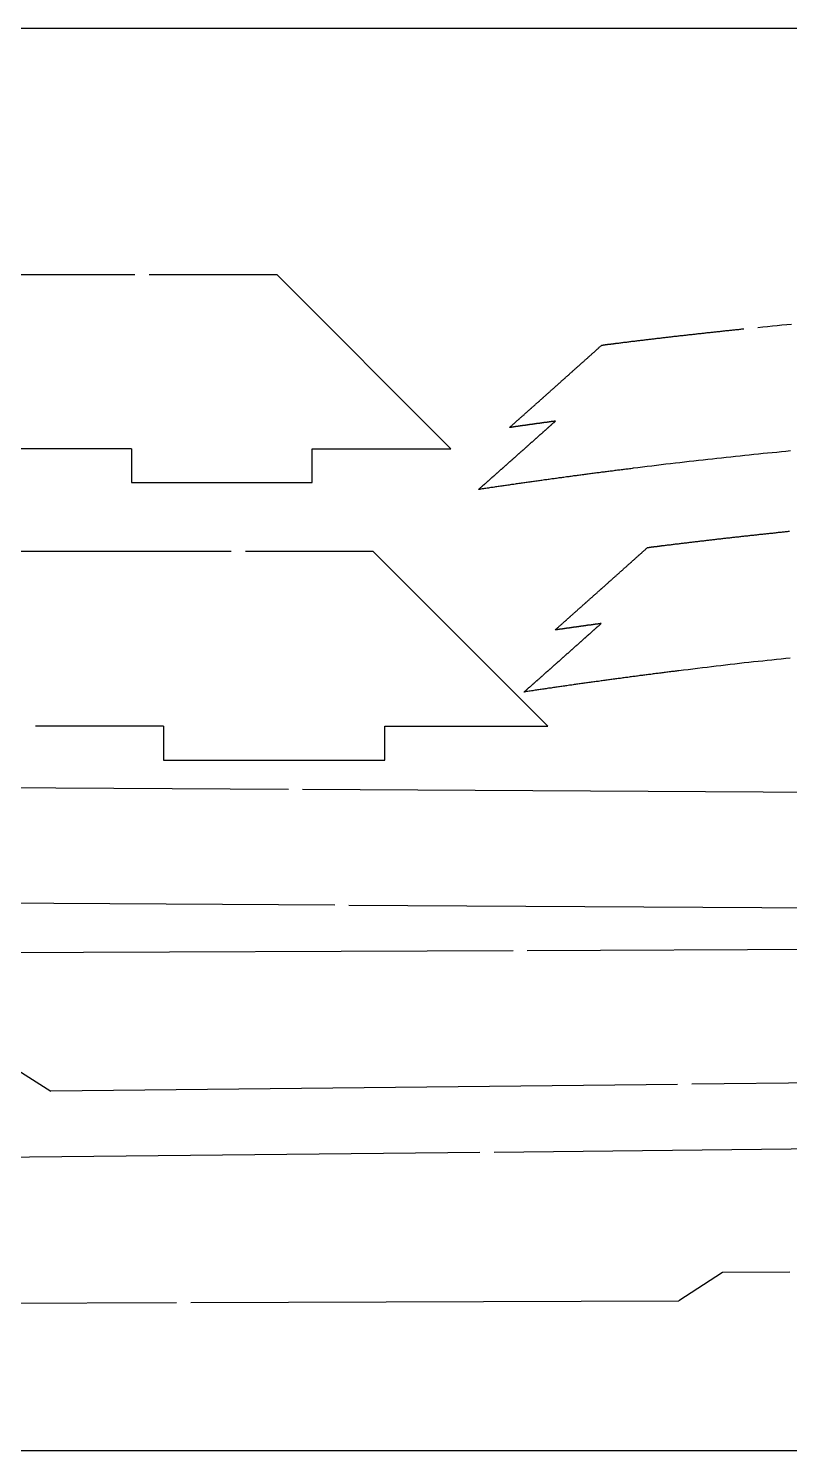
# Model space of a CAD drawing. Extents: x -537 to 363, y 432 to 791.
# Drawn here: x 109.9 to 163.5, y 561.6 to 661.6 of the extents above; entities that cross this region are included whole.
import ezdxf

# ---------------------------------------------------------------- set-up
doc = ezdxf.new("R2010")
doc.units = 0
doc.layers.get('0').update_dxf_attribs({"linetype": 'CONTINUOUS'})
doc.layers.add('90X10', color=1, linetype='CONTINUOUS')

msp = doc.modelspace()

# ---------------------------------------------------------------- linework, layer by layer
for p, q in [((117.42, 644.25), (74.03, 644.25)), ((127.42, 644.25), (118.42, 644.25)), ((127.42, 644.25), (139.64, 632.03)), ((117.17, 632.03), (108.17, 632.03)), ((117.17, 632.03), (117.17, 629.65)), ((129.89, 632.03), (139.64, 632.03)), ((129.89, 629.65), (129.89, 632.03)), ((117.17, 629.65), (129.89, 629.65)), ((124.19, 624.79), (59.38, 624.79)), ((134.19, 624.79), (125.19, 624.79)), ((134.19, 624.79), (146.47, 612.51)), ((119.42, 612.51), (110.42, 612.51)), ((119.42, 612.51), (119.42, 610.13)), ((135.01, 612.51), (146.47, 612.51)), ((135.01, 610.13), (135.01, 612.51)), ((119.42, 610.13), (135.01, 610.13)), ((59.22, 608.49), (128.22, 608.09)), ((129.22, 608.08), (181.05, 607.78)), ((62.49, 600.35), (131.48, 599.95)), ((132.48, 599.94), (183.44, 599.65)), ((145.03, 596.75), (214.03, 597.03)), ((75.03, 596.46), (144.03, 596.74)), ((108.41, 588.81), (111.49, 586.85)), ((225.6, 588.09), (156.61, 587.34)), ((155.61, 587.33), (111.49, 586.85)), ((211.7, 583.26), (142.7, 582.55)), ((141.7, 582.54), (72.71, 581.83)), ((158.77, 574.11), (155.7, 572.1)), ((163.5, 574.13), (158.77, 574.11)), ((121.35, 571.99), (155.7, 572.1)), ((51.35, 571.75), (120.35, 571.98))]:
    msp.add_line(p, q)
for points in [[(151.33, 639.45, 0), (151.4, 639.45, 0), (151.47, 639.46, 0), (151.54, 639.47, 0), (151.61, 639.48, 0), (151.68, 639.49, 0), (151.75, 639.5, 0), (151.82, 639.51, 0), (151.9, 639.51, 0), (151.97, 639.52, 0), (152.04, 639.53, 0), (152.11, 639.54, 0), (152.18, 639.55, 0), (152.25, 639.56, 0), (152.32, 639.57, 0), (152.39, 639.58, 0), (152.47, 639.59, 0), (152.54, 639.59, 0), (152.61, 639.6, 0), (152.68, 639.61, 0), (152.75, 639.62, 0), (152.82, 639.63, 0), (152.89, 639.64, 0), (152.96, 639.64, 0), (153.03, 639.65, 0), (153.1, 639.66, 0), (153.18, 639.67, 0), (153.25, 639.68, 0), (153.32, 639.69, 0), (153.39, 639.7, 0), (153.46, 639.7, 0), (153.53, 639.71, 0), (153.6, 639.72, 0), (153.67, 639.73, 0), (153.74, 639.74, 0), (153.81, 639.75, 0), (153.88, 639.75, 0), (153.95, 639.76, 0), (154.03, 639.77, 0), (154.09, 639.78, 0), (154.17, 639.79, 0), (154.24, 639.8, 0), (154.31, 639.8, 0), (154.38, 639.81, 0), (154.45, 639.82, 0), (154.52, 639.83, 0), (154.59, 639.84, 0), (154.66, 639.85, 0), (154.73, 639.85, 0), (154.8, 639.86, 0), (154.87, 639.87, 0), (154.94, 639.88, 0), (155.01, 639.89, 0), (155.08, 639.89, 0), (155.16, 639.9, 0), (155.22, 639.91, 0), (155.3, 639.92, 0), (155.37, 639.93, 0), (155.44, 639.93, 0), (155.51, 639.94, 0), (155.58, 639.95, 0), (155.65, 639.96, 0), (155.72, 639.97, 0), (155.79, 639.98, 0), (155.86, 639.98, 0), (155.93, 639.99, 0), (156, 640, 0), (156.07, 640.01, 0), (156.14, 640.01, 0), (156.21, 640.02, 0), (156.28, 640.03, 0), (156.35, 640.04, 0), (156.42, 640.05, 0), (156.49, 640.05, 0), (156.56, 640.06, 0), (156.63, 640.07, 0), (156.7, 640.08, 0), (156.77, 640.09, 0), (156.84, 640.09, 0), (156.91, 640.1, 0), (156.98, 640.11, 0), (157.05, 640.12, 0), (157.12, 640.12, 0), (157.19, 640.13, 0), (157.26, 640.14, 0), (157.34, 640.15, 0), (157.41, 640.15, 0), (157.47, 640.16, 0), (157.54, 640.17, 0), (157.62, 640.18, 0), (157.69, 640.19, 0), (157.76, 640.19, 0), (157.83, 640.2, 0), (157.9, 640.21, 0), (157.97, 640.22, 0), (158.04, 640.22, 0), (158.11, 640.23, 0), (158.18, 640.24, 0), (158.25, 640.25, 0), (158.32, 640.25, 0), (158.39, 640.26, 0), (158.46, 640.27, 0), (158.53, 640.28, 0), (158.59, 640.28, 0), (158.66, 640.29, 0), (158.74, 640.3, 0), (158.81, 640.31, 0), (158.88, 640.31, 0), (158.94, 640.32, 0), (159.01, 640.33, 0), (159.08, 640.34, 0), (159.15, 640.34, 0), (159.22, 640.35, 0), (159.29, 640.36, 0), (159.36, 640.37, 0), (159.43, 640.37, 0), (159.5, 640.38, 0), (159.57, 640.39, 0), (159.64, 640.39, 0), (159.71, 640.4, 0), (159.78, 640.41, 0), (159.85, 640.42, 0), (159.92, 640.42, 0), (159.99, 640.43, 0), (160.06, 640.44, 0), (160.13, 640.45, 0), (160.2, 640.45, 0), (160.27, 640.46, 0)], [(161.26, 640.56, 0), (161.6, 640.6, 0), (161.94, 640.63, 0), (162.28, 640.66, 0), (162.61, 640.69, 0), (162.95, 640.73, 0), (163.29, 640.76, 0), (163.62, 640.79, 0)], [(143.77, 633.52, 0), (143.8, 633.54, 0), (143.83, 633.57, 0), (143.86, 633.59, 0), (143.89, 633.62, 0), (143.92, 633.65, 0), (143.95, 633.67, 0), (143.98, 633.7, 0), (144.01, 633.72, 0), (144.04, 633.75, 0), (144.07, 633.78, 0), (144.1, 633.8, 0), (144.12, 633.83, 0), (144.15, 633.85, 0), (144.18, 633.88, 0), (144.21, 633.9, 0), (144.24, 633.93, 0), (144.27, 633.96, 0), (144.3, 633.98, 0), (144.33, 634.01, 0), (144.36, 634.03, 0), (144.39, 634.06, 0), (144.42, 634.09, 0), (144.45, 634.11, 0), (144.47, 634.14, 0), (144.5, 634.16, 0), (144.53, 634.19, 0), (144.56, 634.22, 0), (144.59, 634.24, 0), (144.62, 634.27, 0), (144.65, 634.29, 0), (144.68, 634.32, 0), (144.71, 634.35, 0), (144.74, 634.37, 0), (144.77, 634.4, 0), (144.8, 634.42, 0), (144.83, 634.45, 0), (144.85, 634.48, 0), (144.88, 634.5, 0), (144.91, 634.53, 0), (144.94, 634.55, 0), (144.97, 634.58, 0), (145, 634.61, 0), (145.03, 634.63, 0), (145.06, 634.66, 0), (145.09, 634.68, 0), (145.12, 634.71, 0), (145.15, 634.74, 0), (145.18, 634.76, 0), (145.21, 634.79, 0), (145.24, 634.81, 0), (145.26, 634.84, 0), (145.29, 634.87, 0), (145.32, 634.89, 0), (145.35, 634.92, 0), (145.38, 634.94, 0), (145.41, 634.97, 0), (145.44, 635, 0), (145.47, 635.02, 0), (145.5, 635.05, 0), (145.53, 635.07, 0), (145.56, 635.1, 0), (145.59, 635.12, 0), (145.61, 635.15, 0), (145.64, 635.18, 0), (145.67, 635.2, 0), (145.7, 635.23, 0), (145.73, 635.25, 0), (145.76, 635.28, 0), (145.79, 635.31, 0), (145.82, 635.33, 0), (145.85, 635.36, 0), (145.88, 635.38, 0), (145.91, 635.41, 0), (145.94, 635.44, 0), (145.96, 635.46, 0), (145.99, 635.49, 0), (146.02, 635.51, 0), (146.05, 635.54, 0), (146.08, 635.57, 0), (146.11, 635.59, 0), (146.14, 635.62, 0), (146.17, 635.64, 0), (146.2, 635.67, 0), (146.23, 635.7, 0), (146.26, 635.72, 0), (146.28, 635.75, 0), (146.31, 635.77, 0), (146.34, 635.8, 0), (146.37, 635.83, 0), (146.4, 635.85, 0), (146.43, 635.88, 0), (146.46, 635.9, 0), (146.49, 635.93, 0), (146.52, 635.96, 0), (146.55, 635.98, 0), (146.58, 636.01, 0), (146.61, 636.03, 0), (146.63, 636.06, 0), (146.66, 636.09, 0), (146.69, 636.11, 0), (146.72, 636.14, 0), (146.75, 636.16, 0), (146.78, 636.19, 0), (146.81, 636.22, 0), (146.84, 636.24, 0), (146.87, 636.27, 0), (146.9, 636.29, 0), (146.93, 636.32, 0), (146.96, 636.35, 0), (146.99, 636.37, 0), (147.01, 636.4, 0), (147.04, 636.42, 0), (147.07, 636.45, 0), (147.1, 636.48, 0), (147.13, 636.5, 0), (147.16, 636.53, 0), (147.19, 636.55, 0), (147.22, 636.58, 0), (147.25, 636.61, 0), (147.28, 636.63, 0), (147.31, 636.66, 0), (147.34, 636.68, 0), (147.37, 636.71, 0), (147.39, 636.74, 0), (147.42, 636.76, 0), (147.45, 636.79, 0), (147.48, 636.82, 0), (147.51, 636.84, 0), (147.54, 636.87, 0), (147.57, 636.89, 0), (147.6, 636.92, 0), (147.63, 636.95, 0), (147.66, 636.97, 0), (147.69, 637, 0), (147.72, 637.02, 0), (147.74, 637.05, 0), (147.77, 637.08, 0), (147.8, 637.1, 0), (147.83, 637.13, 0), (147.86, 637.15, 0), (147.89, 637.18, 0), (147.92, 637.21, 0), (147.95, 637.23, 0), (147.98, 637.26, 0), (148.01, 637.28, 0), (148.03, 637.31, 0), (148.06, 637.34, 0), (148.09, 637.36, 0), (148.12, 637.39, 0), (148.15, 637.41, 0), (148.18, 637.44, 0), (148.21, 637.47, 0), (148.24, 637.49, 0), (148.27, 637.52, 0), (148.3, 637.54, 0), (148.33, 637.57, 0), (148.36, 637.6, 0), (148.38, 637.62, 0), (148.41, 637.65, 0), (148.44, 637.67, 0), (148.47, 637.7, 0), (148.5, 637.73, 0), (148.53, 637.75, 0), (148.56, 637.78, 0), (148.59, 637.8, 0), (148.62, 637.83, 0), (148.65, 637.86, 0), (148.68, 637.88, 0), (148.71, 637.91, 0), (148.74, 637.93, 0), (148.76, 637.96, 0), (148.79, 637.99, 0), (148.82, 638.01, 0), (148.85, 638.04, 0), (148.88, 638.06, 0), (148.91, 638.09, 0), (148.94, 638.12, 0), (148.97, 638.14, 0), (149, 638.17, 0), (149.03, 638.19, 0), (149.06, 638.22, 0), (149.09, 638.25, 0), (149.11, 638.27, 0), (149.14, 638.3, 0), (149.17, 638.32, 0), (149.2, 638.35, 0), (149.23, 638.38, 0), (149.26, 638.4, 0), (149.29, 638.43, 0), (149.32, 638.45, 0), (149.35, 638.48, 0), (149.38, 638.51, 0), (149.41, 638.53, 0), (149.43, 638.56, 0), (149.46, 638.58, 0), (149.49, 638.61, 0), (149.52, 638.64, 0), (149.55, 638.66, 0), (149.58, 638.69, 0), (149.61, 638.72, 0), (149.64, 638.74, 0), (149.67, 638.77, 0), (149.7, 638.79, 0), (149.73, 638.82, 0), (149.75, 638.85, 0), (149.78, 638.87, 0), (149.81, 638.9, 0), (149.84, 638.92, 0), (149.87, 638.95, 0), (149.9, 638.98, 0), (149.93, 639, 0), (149.96, 639.03, 0), (149.99, 639.05, 0), (150.02, 639.08, 0), (150.05, 639.11, 0), (150.07, 639.13, 0), (150.1, 639.16, 0), (150.13, 639.18, 0), (150.16, 639.21, 0), (150.19, 639.24, 0), (150.22, 639.26, 0), (150.25, 639.29, 0), (150.28, 639.31, 0)], [(150.28, 639.31, 0), (150.29, 639.32, 0), (150.3, 639.32, 0), (150.3, 639.32, 0), (150.31, 639.32, 0), (150.32, 639.32, 0), (150.33, 639.32, 0), (150.34, 639.32, 0), (150.34, 639.32, 0), (150.35, 639.32, 0), (150.36, 639.32, 0), (150.37, 639.33, 0), (150.38, 639.33, 0), (150.39, 639.33, 0), (150.4, 639.33, 0), (150.4, 639.33, 0), (150.41, 639.33, 0), (150.42, 639.33, 0), (150.43, 639.33, 0), (150.44, 639.33, 0), (150.44, 639.34, 0), (150.45, 639.34, 0), (150.46, 639.34, 0), (150.47, 639.34, 0), (150.48, 639.34, 0), (150.49, 639.34, 0), (150.49, 639.34, 0), (150.5, 639.34, 0), (150.51, 639.34, 0), (150.52, 639.34, 0), (150.53, 639.35, 0), (150.53, 639.35, 0), (150.54, 639.35, 0), (150.55, 639.35, 0), (150.56, 639.35, 0), (150.57, 639.35, 0), (150.58, 639.35, 0), (150.58, 639.35, 0), (150.59, 639.35, 0), (150.6, 639.35, 0), (150.61, 639.36, 0), (150.62, 639.36, 0), (150.63, 639.36, 0), (150.63, 639.36, 0), (150.64, 639.36, 0), (150.65, 639.36, 0), (150.66, 639.36, 0), (150.67, 639.36, 0), (150.68, 639.36, 0), (150.68, 639.37, 0), (150.69, 639.37, 0), (150.7, 639.37, 0), (150.71, 639.37, 0), (150.72, 639.37, 0), (150.72, 639.37, 0), (150.73, 639.37, 0), (150.74, 639.37, 0), (150.75, 639.37, 0), (150.76, 639.37, 0), (150.77, 639.38, 0), (150.77, 639.38, 0), (150.78, 639.38, 0), (150.79, 639.38, 0), (150.8, 639.38, 0), (150.81, 639.38, 0), (150.82, 639.38, 0), (150.82, 639.38, 0), (150.83, 639.38, 0), (150.84, 639.38, 0), (150.85, 639.38, 0), (150.86, 639.39, 0), (150.87, 639.39, 0), (150.87, 639.39, 0), (150.88, 639.39, 0), (150.89, 639.39, 0), (150.9, 639.39, 0), (150.91, 639.39, 0), (150.91, 639.39, 0), (150.92, 639.39, 0), (150.93, 639.4, 0), (150.94, 639.4, 0), (150.95, 639.4, 0), (150.96, 639.4, 0), (150.96, 639.4, 0), (150.97, 639.4, 0), (150.98, 639.4, 0), (150.99, 639.4, 0), (151, 639.4, 0), (151, 639.4, 0), (151.01, 639.41, 0), (151.02, 639.41, 0), (151.03, 639.41, 0), (151.04, 639.41, 0), (151.05, 639.41, 0), (151.06, 639.41, 0), (151.06, 639.41, 0), (151.07, 639.41, 0), (151.08, 639.41, 0), (151.09, 639.41, 0), (151.1, 639.42, 0), (151.1, 639.42, 0), (151.11, 639.42, 0), (151.12, 639.42, 0), (151.13, 639.42, 0), (151.14, 639.42, 0), (151.15, 639.42, 0), (151.15, 639.42, 0), (151.16, 639.42, 0), (151.17, 639.43, 0), (151.18, 639.43, 0), (151.19, 639.43, 0), (151.19, 639.43, 0), (151.2, 639.43, 0), (151.21, 639.43, 0), (151.22, 639.43, 0), (151.23, 639.43, 0), (151.24, 639.43, 0), (151.25, 639.43, 0), (151.25, 639.44, 0), (151.26, 639.44, 0), (151.27, 639.44, 0), (151.28, 639.44, 0), (151.29, 639.44, 0), (151.29, 639.44, 0), (151.3, 639.44, 0), (151.31, 639.44, 0), (151.32, 639.44, 0), (151.33, 639.45, 0)], [(141.6, 629.16, 0), (141.62, 629.18, 0), (141.65, 629.2, 0), (141.67, 629.22, 0), (141.69, 629.24, 0), (141.72, 629.27, 0), (141.74, 629.29, 0), (141.77, 629.31, 0), (141.79, 629.33, 0), (141.82, 629.35, 0), (141.84, 629.37, 0), (141.87, 629.39, 0), (141.89, 629.42, 0), (141.91, 629.44, 0), (141.94, 629.46, 0), (141.96, 629.48, 0), (141.99, 629.5, 0), (142.01, 629.52, 0), (142.04, 629.55, 0), (142.06, 629.57, 0), (142.08, 629.59, 0), (142.11, 629.61, 0), (142.13, 629.63, 0), (142.16, 629.65, 0), (142.18, 629.67, 0), (142.21, 629.7, 0), (142.23, 629.72, 0), (142.25, 629.74, 0), (142.28, 629.76, 0), (142.3, 629.78, 0), (142.33, 629.8, 0), (142.35, 629.83, 0), (142.38, 629.85, 0), (142.4, 629.87, 0), (142.43, 629.89, 0), (142.45, 629.91, 0), (142.47, 629.93, 0), (142.5, 629.96, 0), (142.52, 629.98, 0), (142.55, 630, 0), (142.57, 630.02, 0), (142.59, 630.04, 0), (142.62, 630.06, 0), (142.64, 630.08, 0), (142.67, 630.11, 0), (142.69, 630.13, 0), (142.72, 630.15, 0), (142.74, 630.17, 0), (142.76, 630.19, 0), (142.79, 630.21, 0), (142.81, 630.24, 0), (142.84, 630.26, 0), (142.86, 630.28, 0), (142.89, 630.3, 0), (142.91, 630.32, 0), (142.94, 630.34, 0), (142.96, 630.36, 0), (142.98, 630.39, 0), (143.01, 630.41, 0), (143.03, 630.43, 0), (143.06, 630.45, 0), (143.08, 630.47, 0), (143.1, 630.49, 0), (143.13, 630.51, 0), (143.15, 630.54, 0), (143.18, 630.56, 0), (143.2, 630.58, 0), (143.23, 630.6, 0), (143.25, 630.62, 0), (143.28, 630.64, 0), (143.3, 630.67, 0), (143.32, 630.69, 0), (143.35, 630.71, 0), (143.37, 630.73, 0), (143.4, 630.75, 0), (143.42, 630.77, 0), (143.44, 630.79, 0), (143.47, 630.82, 0), (143.49, 630.84, 0), (143.52, 630.86, 0), (143.54, 630.88, 0), (143.57, 630.9, 0), (143.59, 630.92, 0), (143.62, 630.95, 0), (143.64, 630.97, 0), (143.66, 630.99, 0), (143.69, 631.01, 0), (143.71, 631.03, 0), (143.74, 631.05, 0), (143.76, 631.08, 0), (143.78, 631.1, 0), (143.81, 631.12, 0), (143.83, 631.14, 0), (143.86, 631.16, 0), (143.88, 631.18, 0), (143.91, 631.21, 0), (143.93, 631.23, 0), (143.96, 631.25, 0), (143.98, 631.27, 0), (144, 631.29, 0), (144.03, 631.31, 0), (144.05, 631.33, 0), (144.08, 631.36, 0), (144.1, 631.38, 0), (144.12, 631.4, 0), (144.15, 631.42, 0), (144.17, 631.44, 0), (144.2, 631.46, 0), (144.22, 631.49, 0), (144.25, 631.51, 0), (144.27, 631.53, 0), (144.29, 631.55, 0), (144.32, 631.57, 0), (144.34, 631.59, 0), (144.37, 631.61, 0), (144.39, 631.64, 0), (144.42, 631.66, 0), (144.44, 631.68, 0), (144.47, 631.7, 0), (144.49, 631.72, 0), (144.51, 631.74, 0), (144.54, 631.76, 0), (144.56, 631.79, 0), (144.59, 631.81, 0), (144.61, 631.83, 0), (144.63, 631.85, 0), (144.66, 631.87, 0), (144.68, 631.89, 0), (144.71, 631.92, 0), (144.73, 631.94, 0), (144.76, 631.96, 0), (144.78, 631.98, 0), (144.81, 632, 0), (144.83, 632.02, 0), (144.85, 632.05, 0), (144.88, 632.07, 0), (144.9, 632.09, 0), (144.93, 632.11, 0), (144.95, 632.13, 0), (144.97, 632.15, 0), (145, 632.17, 0), (145.02, 632.2, 0), (145.05, 632.22, 0), (145.07, 632.24, 0), (145.1, 632.26, 0), (145.12, 632.28, 0), (145.15, 632.3, 0), (145.17, 632.33, 0), (145.19, 632.35, 0), (145.22, 632.37, 0), (145.24, 632.39, 0), (145.27, 632.41, 0), (145.29, 632.43, 0), (145.31, 632.46, 0), (145.34, 632.48, 0), (145.36, 632.5, 0), (145.39, 632.52, 0), (145.41, 632.54, 0), (145.44, 632.56, 0), (145.46, 632.59, 0), (145.49, 632.61, 0), (145.51, 632.63, 0), (145.53, 632.65, 0), (145.56, 632.67, 0), (145.58, 632.69, 0), (145.61, 632.72, 0), (145.63, 632.74, 0), (145.66, 632.76, 0), (145.68, 632.78, 0), (145.7, 632.8, 0), (145.73, 632.82, 0), (145.75, 632.84, 0), (145.78, 632.87, 0), (145.8, 632.89, 0), (145.82, 632.91, 0), (145.85, 632.93, 0), (145.87, 632.95, 0), (145.9, 632.97, 0), (145.92, 633, 0), (145.95, 633.02, 0), (145.97, 633.04, 0), (145.99, 633.06, 0), (146.02, 633.08, 0), (146.04, 633.1, 0), (146.07, 633.12, 0), (146.09, 633.15, 0), (146.12, 633.17, 0), (146.14, 633.19, 0), (146.16, 633.21, 0), (146.19, 633.23, 0), (146.21, 633.25, 0), (146.24, 633.28, 0), (146.26, 633.3, 0), (146.28, 633.32, 0), (146.31, 633.34, 0), (146.33, 633.36, 0), (146.36, 633.38, 0), (146.38, 633.41, 0), (146.41, 633.43, 0), (146.43, 633.45, 0), (146.46, 633.47, 0), (146.48, 633.49, 0), (146.5, 633.51, 0), (146.53, 633.53, 0), (146.55, 633.56, 0), (146.58, 633.58, 0), (146.6, 633.6, 0), (146.62, 633.62, 0), (146.65, 633.64, 0), (146.67, 633.66, 0), (146.7, 633.69, 0), (146.72, 633.71, 0), (146.75, 633.73, 0), (146.77, 633.75, 0), (146.79, 633.77, 0), (146.82, 633.79, 0), (146.84, 633.82, 0), (146.87, 633.84, 0), (146.89, 633.86, 0), (146.92, 633.88, 0), (146.94, 633.9, 0), (146.97, 633.92, 0), (146.99, 633.95, 0), (147.01, 633.97, 0)], [(147.01, 633.97, 0), (147, 633.97, 0), (146.98, 633.96, 0), (146.97, 633.96, 0), (146.96, 633.96, 0), (146.94, 633.96, 0), (146.93, 633.96, 0), (146.91, 633.95, 0), (146.9, 633.95, 0), (146.88, 633.95, 0), (146.87, 633.95, 0), (146.85, 633.95, 0), (146.84, 633.94, 0), (146.82, 633.94, 0), (146.81, 633.94, 0), (146.8, 633.94, 0), (146.78, 633.94, 0), (146.77, 633.93, 0), (146.75, 633.93, 0), (146.74, 633.93, 0), (146.72, 633.93, 0), (146.71, 633.93, 0), (146.69, 633.92, 0), (146.68, 633.92, 0), (146.66, 633.92, 0), (146.65, 633.92, 0), (146.64, 633.92, 0), (146.62, 633.91, 0), (146.61, 633.91, 0), (146.59, 633.91, 0), (146.58, 633.91, 0), (146.56, 633.91, 0), (146.55, 633.9, 0), (146.53, 633.9, 0), (146.52, 633.9, 0), (146.5, 633.9, 0), (146.49, 633.9, 0), (146.48, 633.89, 0), (146.46, 633.89, 0), (146.45, 633.89, 0), (146.43, 633.89, 0), (146.42, 633.89, 0), (146.4, 633.88, 0), (146.39, 633.88, 0), (146.38, 633.88, 0), (146.36, 633.88, 0), (146.35, 633.88, 0), (146.33, 633.87, 0), (146.32, 633.87, 0), (146.3, 633.87, 0), (146.29, 633.87, 0), (146.27, 633.87, 0), (146.26, 633.86, 0), (146.24, 633.86, 0), (146.23, 633.86, 0), (146.22, 633.86, 0), (146.2, 633.86, 0), (146.19, 633.85, 0), (146.17, 633.85, 0), (146.16, 633.85, 0), (146.14, 633.85, 0), (146.13, 633.85, 0), (146.11, 633.84, 0), (146.1, 633.84, 0), (146.08, 633.84, 0), (146.07, 633.84, 0), (146.06, 633.84, 0), (146.04, 633.83, 0), (146.03, 633.83, 0), (146.01, 633.83, 0), (146, 633.83, 0), (145.98, 633.83, 0), (145.97, 633.82, 0), (145.95, 633.82, 0), (145.94, 633.82, 0), (145.93, 633.82, 0), (145.91, 633.82, 0), (145.9, 633.81, 0), (145.88, 633.81, 0), (145.87, 633.81, 0), (145.85, 633.81, 0), (145.84, 633.81, 0), (145.82, 633.8, 0), (145.81, 633.8, 0), (145.79, 633.8, 0), (145.78, 633.8, 0), (145.76, 633.8, 0), (145.75, 633.79, 0), (145.74, 633.79, 0), (145.72, 633.79, 0), (145.71, 633.79, 0), (145.69, 633.79, 0), (145.68, 633.78, 0), (145.66, 633.78, 0), (145.65, 633.78, 0), (145.63, 633.78, 0), (145.62, 633.78, 0), (145.6, 633.77, 0), (145.59, 633.77, 0), (145.58, 633.77, 0), (145.56, 633.77, 0), (145.55, 633.77, 0), (145.53, 633.76, 0), (145.52, 633.76, 0), (145.5, 633.76, 0), (145.49, 633.76, 0), (145.47, 633.76, 0), (145.46, 633.75, 0), (145.44, 633.75, 0), (145.43, 633.75, 0), (145.42, 633.75, 0), (145.4, 633.75, 0), (145.39, 633.74, 0), (145.37, 633.74, 0), (145.36, 633.74, 0), (145.34, 633.74, 0), (145.33, 633.74, 0), (145.31, 633.73, 0), (145.3, 633.73, 0), (145.29, 633.73, 0), (145.27, 633.73, 0), (145.26, 633.73, 0), (145.24, 633.72, 0), (145.23, 633.72, 0), (145.21, 633.72, 0), (145.2, 633.72, 0), (145.18, 633.72, 0), (145.17, 633.71, 0), (145.16, 633.71, 0), (145.14, 633.71, 0), (145.13, 633.71, 0), (145.11, 633.71, 0), (145.1, 633.7, 0), (145.08, 633.7, 0), (145.07, 633.7, 0), (145.05, 633.7, 0), (145.04, 633.7, 0), (145.02, 633.69, 0), (145.01, 633.69, 0), (145, 633.69, 0), (144.98, 633.69, 0), (144.97, 633.68, 0), (144.95, 633.68, 0), (144.94, 633.68, 0), (144.92, 633.68, 0), (144.91, 633.68, 0), (144.89, 633.67, 0), (144.88, 633.67, 0), (144.86, 633.67, 0), (144.85, 633.67, 0), (144.84, 633.67, 0), (144.82, 633.66, 0), (144.81, 633.66, 0), (144.79, 633.66, 0), (144.78, 633.66, 0), (144.76, 633.66, 0), (144.75, 633.65, 0), (144.73, 633.65, 0), (144.72, 633.65, 0), (144.7, 633.65, 0), (144.69, 633.65, 0), (144.68, 633.64, 0), (144.66, 633.64, 0), (144.65, 633.64, 0), (144.63, 633.64, 0), (144.62, 633.64, 0), (144.6, 633.63, 0), (144.59, 633.63, 0), (144.57, 633.63, 0), (144.56, 633.63, 0), (144.54, 633.63, 0), (144.53, 633.62, 0), (144.52, 633.62, 0), (144.5, 633.62, 0), (144.49, 633.62, 0), (144.47, 633.62, 0), (144.46, 633.61, 0), (144.44, 633.61, 0), (144.43, 633.61, 0), (144.41, 633.61, 0), (144.4, 633.61, 0), (144.38, 633.6, 0), (144.37, 633.6, 0), (144.36, 633.6, 0), (144.34, 633.6, 0), (144.33, 633.6, 0), (144.31, 633.59, 0), (144.3, 633.59, 0), (144.28, 633.59, 0), (144.27, 633.59, 0), (144.25, 633.58, 0), (144.24, 633.58, 0), (144.22, 633.58, 0), (144.21, 633.58, 0), (144.2, 633.58, 0), (144.18, 633.57, 0), (144.17, 633.57, 0), (144.15, 633.57, 0), (144.14, 633.57, 0), (144.12, 633.57, 0), (144.11, 633.56, 0), (144.09, 633.56, 0), (144.08, 633.56, 0), (144.06, 633.56, 0), (144.05, 633.56, 0), (144.04, 633.55, 0), (144.02, 633.55, 0), (144.01, 633.55, 0), (143.99, 633.55, 0), (143.98, 633.54, 0), (143.96, 633.54, 0), (143.95, 633.54, 0), (143.93, 633.54, 0), (143.92, 633.54, 0), (143.91, 633.53, 0), (143.89, 633.53, 0), (143.88, 633.53, 0), (143.86, 633.53, 0), (143.85, 633.53, 0), (143.83, 633.52, 0), (143.82, 633.52, 0), (143.8, 633.52, 0), (143.79, 633.52, 0), (143.77, 633.52, 0)], [(163.55, 631.87, 0), (163.23, 631.84, 0), (162.91, 631.81, 0), (162.59, 631.77, 0), (162.27, 631.74, 0), (161.94, 631.71, 0), (161.62, 631.68, 0), (161.3, 631.64, 0), (160.98, 631.61, 0), (160.65, 631.58, 0), (160.33, 631.54, 0), (160.01, 631.51, 0), (159.68, 631.48, 0), (159.36, 631.44, 0), (159.03, 631.41, 0), (158.71, 631.37, 0), (158.38, 631.34, 0), (158.06, 631.3, 0), (157.73, 631.26, 0), (157.41, 631.23, 0), (157.08, 631.19, 0), (156.75, 631.15, 0), (156.43, 631.12, 0), (156.1, 631.08, 0), (155.77, 631.04, 0), (155.45, 631, 0), (155.12, 630.96, 0), (154.79, 630.93, 0), (154.46, 630.89, 0), (154.13, 630.85, 0), (153.8, 630.81, 0), (153.47, 630.77, 0), (153.14, 630.73, 0), (152.81, 630.69, 0), (152.48, 630.65, 0)], [(152.48, 630.65, 0), (152.4, 630.64, 0), (152.31, 630.62, 0), (152.23, 630.62, 0), (152.14, 630.6, 0), (152.06, 630.59, 0), (151.97, 630.58, 0), (151.88, 630.57, 0), (151.8, 630.56, 0), (151.72, 630.55, 0), (151.63, 630.54, 0), (151.54, 630.53, 0), (151.46, 630.52, 0), (151.37, 630.51, 0), (151.29, 630.5, 0), (151.2, 630.49, 0), (151.12, 630.48, 0), (151.03, 630.46, 0), (150.94, 630.45, 0), (150.86, 630.44, 0), (150.77, 630.43, 0), (150.69, 630.42, 0), (150.6, 630.41, 0), (150.52, 630.4, 0), (150.43, 630.39, 0), (150.35, 630.38, 0), (150.26, 630.37, 0), (150.18, 630.35, 0), (150.09, 630.34, 0), (150, 630.33, 0), (149.92, 630.32, 0), (149.83, 630.31, 0), (149.75, 630.3, 0), (149.66, 630.29, 0), (149.58, 630.28, 0), (149.49, 630.26, 0), (149.41, 630.25, 0), (149.32, 630.24, 0), (149.23, 630.23, 0), (149.15, 630.22, 0), (149.06, 630.21, 0), (148.98, 630.2, 0), (148.89, 630.19, 0), (148.81, 630.17, 0), (148.72, 630.16, 0), (148.63, 630.15, 0), (148.55, 630.14, 0), (148.46, 630.13, 0), (148.38, 630.12, 0), (148.29, 630.11, 0), (148.21, 630.1, 0), (148.12, 630.08, 0), (148.03, 630.07, 0), (147.95, 630.06, 0), (147.86, 630.05, 0), (147.78, 630.04, 0), (147.69, 630.03, 0), (147.61, 630.01, 0), (147.52, 630, 0), (147.44, 629.99, 0), (147.35, 629.98, 0), (147.26, 629.97, 0), (147.18, 629.96, 0), (147.09, 629.94, 0), (147.01, 629.93, 0), (146.92, 629.92, 0), (146.84, 629.91, 0), (146.75, 629.9, 0), (146.66, 629.88, 0), (146.58, 629.87, 0), (146.49, 629.86, 0), (146.41, 629.85, 0), (146.32, 629.84, 0), (146.24, 629.83, 0), (146.15, 629.81, 0), (146.06, 629.8, 0), (145.98, 629.79, 0), (145.89, 629.78, 0), (145.81, 629.77, 0), (145.72, 629.75, 0), (145.63, 629.74, 0), (145.55, 629.73, 0), (145.46, 629.72, 0), (145.38, 629.71, 0), (145.29, 629.69, 0), (145.21, 629.68, 0), (145.12, 629.67, 0), (145.03, 629.66, 0), (144.95, 629.65, 0), (144.86, 629.63, 0), (144.78, 629.62, 0), (144.69, 629.61, 0), (144.6, 629.6, 0), (144.52, 629.59, 0), (144.43, 629.57, 0), (144.35, 629.56, 0), (144.26, 629.55, 0), (144.18, 629.54, 0), (144.09, 629.52, 0), (144, 629.51, 0), (143.92, 629.5, 0), (143.83, 629.49, 0), (143.75, 629.47, 0), (143.66, 629.46, 0), (143.57, 629.45, 0), (143.49, 629.44, 0), (143.4, 629.42, 0), (143.32, 629.41, 0), (143.23, 629.4, 0), (143.15, 629.39, 0), (143.06, 629.37, 0), (142.97, 629.36, 0), (142.89, 629.35, 0), (142.8, 629.34, 0), (142.72, 629.32, 0), (142.63, 629.31, 0), (142.54, 629.3, 0), (142.46, 629.29, 0), (142.37, 629.27, 0), (142.29, 629.26, 0), (142.2, 629.25, 0), (142.11, 629.24, 0), (142.03, 629.22, 0), (141.94, 629.21, 0), (141.86, 629.2, 0), (141.77, 629.18, 0), (141.68, 629.17, 0), (141.6, 629.16, 0)], [(154.54, 625.21, 0), (154.61, 625.22, 0), (154.68, 625.23, 0), (154.75, 625.24, 0), (154.83, 625.25, 0), (154.9, 625.26, 0), (154.97, 625.26, 0), (155.04, 625.27, 0), (155.11, 625.28, 0), (155.18, 625.29, 0), (155.25, 625.3, 0), (155.32, 625.31, 0), (155.4, 625.32, 0), (155.47, 625.33, 0), (155.54, 625.33, 0), (155.61, 625.34, 0), (155.68, 625.35, 0), (155.75, 625.36, 0), (155.82, 625.37, 0), (155.89, 625.38, 0), (155.96, 625.39, 0), (156.03, 625.39, 0), (156.1, 625.4, 0), (156.18, 625.41, 0), (156.25, 625.42, 0), (156.32, 625.43, 0), (156.39, 625.44, 0), (156.46, 625.45, 0), (156.53, 625.45, 0), (156.6, 625.46, 0), (156.67, 625.47, 0), (156.74, 625.48, 0), (156.81, 625.49, 0), (156.88, 625.5, 0), (156.96, 625.5, 0), (157.03, 625.51, 0), (157.1, 625.52, 0), (157.17, 625.53, 0), (157.24, 625.54, 0), (157.31, 625.55, 0), (157.38, 625.55, 0), (157.45, 625.56, 0), (157.52, 625.57, 0), (157.59, 625.58, 0), (157.66, 625.59, 0), (157.73, 625.6, 0), (157.8, 625.6, 0), (157.88, 625.61, 0), (157.94, 625.62, 0), (158.02, 625.63, 0), (158.09, 625.64, 0), (158.16, 625.64, 0), (158.23, 625.65, 0), (158.3, 625.66, 0), (158.37, 625.67, 0), (158.44, 625.68, 0), (158.51, 625.68, 0), (158.58, 625.69, 0), (158.65, 625.7, 0), (158.72, 625.71, 0), (158.79, 625.72, 0), (158.86, 625.73, 0), (158.93, 625.73, 0), (159, 625.74, 0), (159.07, 625.75, 0), (159.14, 625.76, 0), (159.21, 625.76, 0), (159.28, 625.77, 0), (159.35, 625.78, 0), (159.43, 625.79, 0), (159.5, 625.8, 0), (159.57, 625.8, 0), (159.64, 625.81, 0), (159.71, 625.82, 0), (159.78, 625.83, 0), (159.85, 625.84, 0), (159.92, 625.84, 0), (159.99, 625.85, 0), (160.06, 625.86, 0), (160.13, 625.87, 0), (160.2, 625.88, 0), (160.27, 625.88, 0), (160.34, 625.89, 0), (160.41, 625.9, 0), (160.48, 625.91, 0), (160.55, 625.91, 0), (160.62, 625.92, 0), (160.69, 625.93, 0), (160.76, 625.94, 0), (160.83, 625.95, 0), (160.9, 625.95, 0), (160.97, 625.96, 0), (161.04, 625.97, 0), (161.11, 625.98, 0), (161.18, 625.98, 0), (161.25, 625.99, 0), (161.32, 626, 0), (161.39, 626.01, 0), (161.46, 626.01, 0), (161.53, 626.02, 0), (161.6, 626.03, 0), (161.67, 626.04, 0), (161.74, 626.04, 0), (161.81, 626.05, 0), (161.88, 626.06, 0), (161.95, 626.07, 0), (162.02, 626.07, 0), (162.09, 626.08, 0), (162.16, 626.09, 0), (162.23, 626.1, 0), (162.3, 626.1, 0), (162.37, 626.11, 0), (162.44, 626.12, 0), (162.51, 626.12, 0), (162.58, 626.13, 0), (162.65, 626.14, 0), (162.72, 626.15, 0), (162.79, 626.15, 0), (162.86, 626.16, 0), (162.93, 626.17, 0), (163, 626.18, 0), (163.07, 626.18, 0), (163.13, 626.19, 0), (163.21, 626.2, 0), (163.28, 626.21, 0), (163.34, 626.21, 0), (163.41, 626.22, 0), (163.48, 626.23, 0)], [(146.99, 619.28, 0), (147.02, 619.31, 0), (147.05, 619.33, 0), (147.08, 619.36, 0), (147.1, 619.39, 0), (147.13, 619.41, 0), (147.16, 619.44, 0), (147.19, 619.46, 0), (147.22, 619.49, 0), (147.25, 619.52, 0), (147.28, 619.54, 0), (147.31, 619.57, 0), (147.34, 619.59, 0), (147.37, 619.62, 0), (147.4, 619.65, 0), (147.43, 619.67, 0), (147.46, 619.7, 0), (147.49, 619.72, 0), (147.51, 619.75, 0), (147.54, 619.77, 0), (147.57, 619.8, 0), (147.6, 619.83, 0), (147.63, 619.85, 0), (147.66, 619.88, 0), (147.69, 619.9, 0), (147.72, 619.93, 0), (147.75, 619.96, 0), (147.78, 619.98, 0), (147.81, 620.01, 0), (147.84, 620.03, 0), (147.87, 620.06, 0), (147.89, 620.09, 0), (147.92, 620.11, 0), (147.95, 620.14, 0), (147.98, 620.16, 0), (148.01, 620.19, 0), (148.04, 620.22, 0), (148.07, 620.24, 0), (148.1, 620.27, 0), (148.13, 620.29, 0), (148.16, 620.32, 0), (148.19, 620.35, 0), (148.22, 620.37, 0), (148.24, 620.4, 0), (148.27, 620.42, 0), (148.3, 620.45, 0), (148.33, 620.48, 0), (148.36, 620.5, 0), (148.39, 620.53, 0), (148.42, 620.55, 0), (148.45, 620.58, 0), (148.48, 620.61, 0), (148.51, 620.63, 0), (148.54, 620.66, 0), (148.56, 620.68, 0), (148.59, 620.71, 0), (148.62, 620.74, 0), (148.65, 620.76, 0), (148.68, 620.79, 0), (148.71, 620.81, 0), (148.74, 620.84, 0), (148.77, 620.87, 0), (148.8, 620.89, 0), (148.83, 620.92, 0), (148.86, 620.94, 0), (148.89, 620.97, 0), (148.92, 621, 0), (148.94, 621.02, 0), (148.97, 621.05, 0), (149, 621.07, 0), (149.03, 621.1, 0), (149.06, 621.12, 0), (149.09, 621.15, 0), (149.12, 621.18, 0), (149.15, 621.2, 0), (149.18, 621.23, 0), (149.21, 621.25, 0), (149.24, 621.28, 0), (149.27, 621.31, 0), (149.29, 621.33, 0), (149.32, 621.36, 0), (149.35, 621.38, 0), (149.38, 621.41, 0), (149.41, 621.44, 0), (149.44, 621.46, 0), (149.47, 621.49, 0), (149.5, 621.51, 0), (149.53, 621.54, 0), (149.56, 621.57, 0), (149.59, 621.59, 0), (149.62, 621.62, 0), (149.65, 621.64, 0), (149.67, 621.67, 0), (149.7, 621.7, 0), (149.73, 621.72, 0), (149.76, 621.75, 0), (149.79, 621.77, 0), (149.82, 621.8, 0), (149.85, 621.83, 0), (149.88, 621.85, 0), (149.91, 621.88, 0), (149.94, 621.9, 0), (149.97, 621.93, 0), (150, 621.96, 0), (150.02, 621.98, 0), (150.05, 622.01, 0), (150.08, 622.03, 0), (150.11, 622.06, 0), (150.14, 622.09, 0), (150.17, 622.11, 0), (150.2, 622.14, 0), (150.23, 622.16, 0), (150.26, 622.19, 0), (150.29, 622.22, 0), (150.32, 622.24, 0), (150.34, 622.27, 0), (150.38, 622.29, 0), (150.4, 622.32, 0), (150.43, 622.35, 0), (150.46, 622.37, 0), (150.49, 622.4, 0), (150.52, 622.42, 0), (150.55, 622.45, 0), (150.58, 622.48, 0), (150.61, 622.5, 0), (150.64, 622.53, 0), (150.67, 622.55, 0), (150.69, 622.58, 0), (150.72, 622.61, 0), (150.75, 622.63, 0), (150.78, 622.66, 0), (150.81, 622.68, 0), (150.84, 622.71, 0), (150.87, 622.74, 0), (150.9, 622.76, 0), (150.93, 622.79, 0), (150.96, 622.82, 0), (150.99, 622.84, 0), (151.02, 622.87, 0), (151.04, 622.89, 0), (151.07, 622.92, 0), (151.1, 622.95, 0), (151.13, 622.97, 0), (151.16, 623, 0), (151.19, 623.02, 0), (151.22, 623.05, 0), (151.25, 623.08, 0), (151.28, 623.1, 0), (151.31, 623.13, 0), (151.34, 623.15, 0), (151.37, 623.18, 0), (151.4, 623.21, 0), (151.42, 623.23, 0), (151.45, 623.26, 0), (151.48, 623.28, 0), (151.51, 623.31, 0), (151.54, 623.34, 0), (151.57, 623.36, 0), (151.6, 623.39, 0), (151.63, 623.41, 0), (151.66, 623.44, 0), (151.69, 623.47, 0), (151.72, 623.49, 0), (151.75, 623.52, 0), (151.77, 623.54, 0), (151.8, 623.57, 0), (151.83, 623.6, 0), (151.86, 623.62, 0), (151.89, 623.65, 0), (151.92, 623.67, 0), (151.95, 623.7, 0), (151.98, 623.73, 0), (152.01, 623.75, 0), (152.04, 623.78, 0), (152.07, 623.8, 0), (152.09, 623.83, 0), (152.12, 623.86, 0), (152.15, 623.88, 0), (152.18, 623.91, 0), (152.21, 623.93, 0), (152.24, 623.96, 0), (152.27, 623.99, 0), (152.3, 624.01, 0), (152.33, 624.04, 0), (152.36, 624.06, 0), (152.39, 624.09, 0), (152.41, 624.12, 0), (152.44, 624.14, 0), (152.47, 624.17, 0), (152.5, 624.2, 0), (152.53, 624.22, 0), (152.56, 624.25, 0), (152.59, 624.27, 0), (152.62, 624.3, 0), (152.65, 624.33, 0), (152.68, 624.35, 0), (152.71, 624.38, 0), (152.74, 624.4, 0), (152.76, 624.43, 0), (152.79, 624.46, 0), (152.82, 624.48, 0), (152.85, 624.51, 0), (152.88, 624.53, 0), (152.91, 624.56, 0), (152.94, 624.59, 0), (152.97, 624.61, 0), (153, 624.64, 0), (153.03, 624.66, 0), (153.06, 624.69, 0), (153.09, 624.72, 0), (153.11, 624.74, 0), (153.14, 624.77, 0), (153.17, 624.79, 0), (153.2, 624.82, 0), (153.23, 624.85, 0), (153.26, 624.87, 0), (153.29, 624.9, 0), (153.32, 624.92, 0), (153.35, 624.95, 0), (153.38, 624.98, 0), (153.41, 625, 0), (153.44, 625.03, 0), (153.46, 625.05, 0), (153.49, 625.08, 0)], [(153.49, 625.08, 0), (153.5, 625.08, 0), (153.51, 625.08, 0), (153.52, 625.08, 0), (153.53, 625.08, 0), (153.53, 625.09, 0), (153.54, 625.09, 0), (153.55, 625.09, 0), (153.56, 625.09, 0), (153.57, 625.09, 0), (153.58, 625.09, 0), (153.58, 625.09, 0), (153.59, 625.09, 0), (153.6, 625.09, 0), (153.61, 625.1, 0), (153.62, 625.1, 0), (153.62, 625.1, 0), (153.63, 625.1, 0), (153.64, 625.1, 0), (153.65, 625.1, 0), (153.66, 625.1, 0), (153.67, 625.1, 0), (153.68, 625.1, 0), (153.68, 625.1, 0), (153.69, 625.11, 0), (153.7, 625.11, 0), (153.71, 625.11, 0), (153.72, 625.11, 0), (153.72, 625.11, 0), (153.73, 625.11, 0), (153.74, 625.11, 0), (153.75, 625.11, 0), (153.76, 625.11, 0), (153.76, 625.12, 0), (153.77, 625.12, 0), (153.78, 625.12, 0), (153.79, 625.12, 0), (153.8, 625.12, 0), (153.81, 625.12, 0), (153.81, 625.12, 0), (153.82, 625.12, 0), (153.83, 625.12, 0), (153.84, 625.12, 0), (153.85, 625.12, 0), (153.86, 625.13, 0), (153.87, 625.13, 0), (153.87, 625.13, 0), (153.88, 625.13, 0), (153.89, 625.13, 0), (153.9, 625.13, 0), (153.91, 625.13, 0), (153.91, 625.13, 0), (153.92, 625.13, 0), (153.93, 625.13, 0), (153.94, 625.14, 0), (153.95, 625.14, 0), (153.96, 625.14, 0), (153.96, 625.14, 0), (153.97, 625.14, 0), (153.98, 625.14, 0), (153.99, 625.14, 0), (154, 625.14, 0), (154, 625.14, 0), (154.01, 625.15, 0), (154.02, 625.15, 0), (154.03, 625.15, 0), (154.04, 625.15, 0), (154.05, 625.15, 0), (154.05, 625.15, 0), (154.06, 625.15, 0), (154.07, 625.15, 0), (154.08, 625.15, 0), (154.09, 625.15, 0), (154.1, 625.16, 0), (154.1, 625.16, 0), (154.11, 625.16, 0), (154.12, 625.16, 0), (154.13, 625.16, 0), (154.14, 625.16, 0), (154.15, 625.16, 0), (154.15, 625.16, 0), (154.16, 625.16, 0), (154.17, 625.16, 0), (154.18, 625.17, 0), (154.19, 625.17, 0), (154.19, 625.17, 0), (154.2, 625.17, 0), (154.21, 625.17, 0), (154.22, 625.17, 0), (154.23, 625.17, 0), (154.24, 625.17, 0), (154.24, 625.17, 0), (154.25, 625.18, 0), (154.26, 625.18, 0), (154.27, 625.18, 0), (154.28, 625.18, 0), (154.28, 625.18, 0), (154.29, 625.18, 0), (154.3, 625.18, 0), (154.31, 625.18, 0), (154.32, 625.18, 0), (154.33, 625.18, 0), (154.34, 625.19, 0), (154.34, 625.19, 0), (154.35, 625.19, 0), (154.36, 625.19, 0), (154.37, 625.19, 0), (154.38, 625.19, 0), (154.38, 625.19, 0), (154.39, 625.19, 0), (154.4, 625.19, 0), (154.41, 625.2, 0), (154.42, 625.2, 0), (154.43, 625.2, 0), (154.43, 625.2, 0), (154.44, 625.2, 0), (154.45, 625.2, 0), (154.46, 625.2, 0), (154.47, 625.2, 0), (154.47, 625.2, 0), (154.48, 625.2, 0), (154.49, 625.21, 0), (154.5, 625.21, 0), (154.51, 625.21, 0), (154.52, 625.21, 0), (154.53, 625.21, 0), (154.53, 625.21, 0), (154.54, 625.21, 0)], [(144.81, 614.92, 0), (144.84, 614.95, 0), (144.86, 614.97, 0), (144.88, 614.99, 0), (144.91, 615.01, 0), (144.93, 615.03, 0), (144.96, 615.05, 0), (144.98, 615.08, 0), (145.01, 615.1, 0), (145.03, 615.12, 0), (145.06, 615.14, 0), (145.08, 615.16, 0), (145.1, 615.18, 0), (145.13, 615.21, 0), (145.15, 615.23, 0), (145.18, 615.25, 0), (145.2, 615.27, 0), (145.22, 615.29, 0), (145.25, 615.31, 0), (145.27, 615.33, 0), (145.3, 615.36, 0), (145.32, 615.38, 0), (145.35, 615.4, 0), (145.37, 615.42, 0), (145.4, 615.44, 0), (145.42, 615.46, 0), (145.44, 615.48, 0), (145.47, 615.51, 0), (145.49, 615.53, 0), (145.52, 615.55, 0), (145.54, 615.57, 0), (145.57, 615.59, 0), (145.59, 615.61, 0), (145.61, 615.63, 0), (145.64, 615.66, 0), (145.66, 615.68, 0), (145.69, 615.7, 0), (145.71, 615.72, 0), (145.74, 615.74, 0), (145.76, 615.76, 0), (145.78, 615.79, 0), (145.81, 615.81, 0), (145.83, 615.83, 0), (145.86, 615.85, 0), (145.88, 615.87, 0), (145.91, 615.89, 0), (145.93, 615.91, 0), (145.95, 615.94, 0), (145.98, 615.96, 0), (146, 615.98, 0), (146.03, 616, 0), (146.05, 616.02, 0), (146.08, 616.04, 0), (146.1, 616.07, 0), (146.12, 616.09, 0), (146.15, 616.11, 0), (146.17, 616.13, 0), (146.2, 616.15, 0), (146.22, 616.17, 0), (146.25, 616.2, 0), (146.27, 616.22, 0), (146.29, 616.24, 0), (146.32, 616.26, 0), (146.34, 616.28, 0), (146.37, 616.3, 0), (146.39, 616.33, 0), (146.42, 616.35, 0), (146.44, 616.37, 0), (146.47, 616.39, 0), (146.49, 616.41, 0), (146.51, 616.43, 0), (146.54, 616.45, 0), (146.56, 616.48, 0), (146.59, 616.5, 0), (146.61, 616.52, 0), (146.63, 616.54, 0), (146.66, 616.56, 0), (146.68, 616.58, 0), (146.71, 616.61, 0), (146.73, 616.63, 0), (146.76, 616.65, 0), (146.78, 616.67, 0), (146.81, 616.69, 0), (146.83, 616.71, 0), (146.85, 616.73, 0), (146.88, 616.76, 0), (146.9, 616.78, 0), (146.93, 616.8, 0), (146.95, 616.82, 0), (146.97, 616.84, 0), (147, 616.86, 0), (147.02, 616.88, 0), (147.05, 616.91, 0), (147.07, 616.93, 0), (147.1, 616.95, 0), (147.12, 616.97, 0), (147.15, 616.99, 0), (147.17, 617.01, 0), (147.19, 617.04, 0), (147.22, 617.06, 0), (147.24, 617.08, 0), (147.27, 617.1, 0), (147.29, 617.12, 0), (147.31, 617.14, 0), (147.34, 617.16, 0), (147.36, 617.19, 0), (147.39, 617.21, 0), (147.41, 617.23, 0), (147.44, 617.25, 0), (147.46, 617.27, 0), (147.49, 617.29, 0), (147.51, 617.32, 0), (147.53, 617.34, 0), (147.56, 617.36, 0), (147.58, 617.38, 0), (147.61, 617.4, 0), (147.63, 617.42, 0), (147.66, 617.45, 0), (147.68, 617.47, 0), (147.7, 617.49, 0), (147.73, 617.51, 0), (147.75, 617.53, 0), (147.78, 617.55, 0), (147.8, 617.58, 0), (147.82, 617.6, 0), (147.85, 617.62, 0), (147.87, 617.64, 0), (147.9, 617.66, 0), (147.92, 617.68, 0), (147.95, 617.7, 0), (147.97, 617.73, 0), (148, 617.75, 0), (148.02, 617.77, 0), (148.04, 617.79, 0), (148.07, 617.81, 0), (148.09, 617.83, 0), (148.12, 617.86, 0), (148.14, 617.88, 0), (148.16, 617.9, 0), (148.19, 617.92, 0), (148.21, 617.94, 0), (148.24, 617.96, 0), (148.26, 617.99, 0), (148.29, 618.01, 0), (148.31, 618.03, 0), (148.34, 618.05, 0), (148.36, 618.07, 0), (148.38, 618.09, 0), (148.41, 618.11, 0), (148.43, 618.14, 0), (148.46, 618.16, 0), (148.48, 618.18, 0), (148.5, 618.2, 0), (148.53, 618.22, 0), (148.55, 618.24, 0), (148.58, 618.26, 0), (148.6, 618.29, 0), (148.63, 618.31, 0), (148.65, 618.33, 0), (148.68, 618.35, 0), (148.7, 618.37, 0), (148.72, 618.39, 0), (148.75, 618.42, 0), (148.77, 618.44, 0), (148.8, 618.46, 0), (148.82, 618.48, 0), (148.84, 618.5, 0), (148.87, 618.52, 0), (148.89, 618.55, 0), (148.92, 618.57, 0), (148.94, 618.59, 0), (148.97, 618.61, 0), (148.99, 618.63, 0), (149.01, 618.65, 0), (149.04, 618.68, 0), (149.06, 618.7, 0), (149.09, 618.72, 0), (149.11, 618.74, 0), (149.14, 618.76, 0), (149.16, 618.78, 0), (149.18, 618.8, 0), (149.21, 618.83, 0), (149.23, 618.85, 0), (149.26, 618.87, 0), (149.28, 618.89, 0), (149.31, 618.91, 0), (149.33, 618.93, 0), (149.35, 618.96, 0), (149.38, 618.98, 0), (149.4, 619, 0), (149.43, 619.02, 0), (149.45, 619.04, 0), (149.47, 619.06, 0), (149.5, 619.09, 0), (149.52, 619.11, 0), (149.55, 619.13, 0), (149.57, 619.15, 0), (149.6, 619.17, 0), (149.62, 619.19, 0), (149.65, 619.22, 0), (149.67, 619.24, 0), (149.69, 619.26, 0), (149.72, 619.28, 0), (149.74, 619.3, 0), (149.77, 619.32, 0), (149.79, 619.35, 0), (149.81, 619.37, 0), (149.84, 619.39, 0), (149.86, 619.41, 0), (149.89, 619.43, 0), (149.91, 619.45, 0), (149.94, 619.48, 0), (149.96, 619.5, 0), (149.99, 619.52, 0), (150.01, 619.54, 0), (150.03, 619.56, 0), (150.06, 619.58, 0), (150.08, 619.6, 0), (150.11, 619.63, 0), (150.13, 619.65, 0), (150.15, 619.67, 0), (150.18, 619.69, 0), (150.2, 619.71, 0), (150.23, 619.73, 0)], [(150.23, 619.73, 0), (150.21, 619.73, 0), (150.2, 619.73, 0), (150.18, 619.73, 0), (150.17, 619.73, 0), (150.16, 619.72, 0), (150.14, 619.72, 0), (150.13, 619.72, 0), (150.11, 619.72, 0), (150.1, 619.72, 0), (150.08, 619.71, 0), (150.07, 619.71, 0), (150.05, 619.71, 0), (150.04, 619.71, 0), (150.02, 619.71, 0), (150.01, 619.7, 0), (150, 619.7, 0), (149.98, 619.7, 0), (149.97, 619.7, 0), (149.95, 619.7, 0), (149.94, 619.69, 0), (149.92, 619.69, 0), (149.91, 619.69, 0), (149.89, 619.69, 0), (149.88, 619.69, 0), (149.86, 619.68, 0), (149.85, 619.68, 0), (149.84, 619.68, 0), (149.82, 619.68, 0), (149.81, 619.68, 0), (149.79, 619.67, 0), (149.78, 619.67, 0), (149.76, 619.67, 0), (149.75, 619.67, 0), (149.73, 619.67, 0), (149.72, 619.66, 0), (149.71, 619.66, 0), (149.69, 619.66, 0), (149.68, 619.66, 0), (149.66, 619.66, 0), (149.65, 619.65, 0), (149.63, 619.65, 0), (149.62, 619.65, 0), (149.6, 619.65, 0), (149.59, 619.65, 0), (149.57, 619.64, 0), (149.56, 619.64, 0), (149.54, 619.64, 0), (149.53, 619.64, 0), (149.52, 619.64, 0), (149.5, 619.63, 0), (149.49, 619.63, 0), (149.47, 619.63, 0), (149.46, 619.63, 0), (149.44, 619.63, 0), (149.43, 619.62, 0), (149.41, 619.62, 0), (149.4, 619.62, 0), (149.38, 619.62, 0), (149.37, 619.62, 0), (149.36, 619.62, 0), (149.34, 619.61, 0), (149.33, 619.61, 0), (149.31, 619.61, 0), (149.3, 619.61, 0), (149.28, 619.61, 0), (149.27, 619.6, 0), (149.25, 619.6, 0), (149.24, 619.6, 0), (149.23, 619.6, 0), (149.21, 619.6, 0), (149.2, 619.59, 0), (149.18, 619.59, 0), (149.17, 619.59, 0), (149.15, 619.59, 0), (149.14, 619.59, 0), (149.12, 619.58, 0), (149.11, 619.58, 0), (149.09, 619.58, 0), (149.08, 619.58, 0), (149.07, 619.58, 0), (149.05, 619.57, 0), (149.04, 619.57, 0), (149.02, 619.57, 0), (149.01, 619.57, 0), (148.99, 619.57, 0), (148.98, 619.56, 0), (148.96, 619.56, 0), (148.95, 619.56, 0), (148.94, 619.56, 0), (148.92, 619.55, 0), (148.91, 619.55, 0), (148.89, 619.55, 0), (148.88, 619.55, 0), (148.86, 619.55, 0), (148.85, 619.54, 0), (148.83, 619.54, 0), (148.82, 619.54, 0), (148.81, 619.54, 0), (148.79, 619.54, 0), (148.78, 619.53, 0), (148.76, 619.53, 0), (148.75, 619.53, 0), (148.73, 619.53, 0), (148.72, 619.53, 0), (148.7, 619.52, 0), (148.69, 619.52, 0), (148.67, 619.52, 0), (148.66, 619.52, 0), (148.65, 619.52, 0), (148.63, 619.51, 0), (148.62, 619.51, 0), (148.6, 619.51, 0), (148.59, 619.51, 0), (148.57, 619.51, 0), (148.56, 619.5, 0), (148.54, 619.5, 0), (148.53, 619.5, 0), (148.51, 619.5, 0), (148.5, 619.5, 0), (148.49, 619.49, 0), (148.47, 619.49, 0), (148.46, 619.49, 0), (148.44, 619.49, 0), (148.43, 619.49, 0), (148.41, 619.48, 0), (148.4, 619.48, 0), (148.38, 619.48, 0), (148.37, 619.48, 0), (148.35, 619.48, 0), (148.34, 619.47, 0), (148.32, 619.47, 0), (148.31, 619.47, 0), (148.3, 619.47, 0), (148.28, 619.47, 0), (148.27, 619.46, 0), (148.25, 619.46, 0), (148.24, 619.46, 0), (148.22, 619.46, 0), (148.21, 619.46, 0), (148.19, 619.45, 0), (148.18, 619.45, 0), (148.16, 619.45, 0), (148.15, 619.45, 0), (148.14, 619.45, 0), (148.12, 619.44, 0), (148.11, 619.44, 0), (148.09, 619.44, 0), (148.08, 619.44, 0), (148.06, 619.43, 0), (148.05, 619.43, 0), (148.03, 619.43, 0), (148.02, 619.43, 0), (148.01, 619.43, 0), (147.99, 619.42, 0), (147.98, 619.42, 0), (147.96, 619.42, 0), (147.95, 619.42, 0), (147.93, 619.42, 0), (147.92, 619.41, 0), (147.9, 619.41, 0), (147.89, 619.41, 0), (147.88, 619.41, 0), (147.86, 619.41, 0), (147.85, 619.4, 0), (147.83, 619.4, 0), (147.82, 619.4, 0), (147.8, 619.4, 0), (147.79, 619.4, 0), (147.77, 619.39, 0), (147.76, 619.39, 0), (147.74, 619.39, 0), (147.73, 619.39, 0), (147.72, 619.39, 0), (147.7, 619.38, 0), (147.69, 619.38, 0), (147.67, 619.38, 0), (147.66, 619.38, 0), (147.64, 619.38, 0), (147.63, 619.37, 0), (147.61, 619.37, 0), (147.6, 619.37, 0), (147.58, 619.37, 0), (147.57, 619.37, 0), (147.56, 619.36, 0), (147.54, 619.36, 0), (147.53, 619.36, 0), (147.51, 619.36, 0), (147.5, 619.36, 0), (147.48, 619.35, 0), (147.47, 619.35, 0), (147.45, 619.35, 0), (147.44, 619.35, 0), (147.42, 619.35, 0), (147.41, 619.34, 0), (147.4, 619.34, 0), (147.38, 619.34, 0), (147.37, 619.34, 0), (147.35, 619.33, 0), (147.34, 619.33, 0), (147.32, 619.33, 0), (147.31, 619.33, 0), (147.29, 619.33, 0), (147.28, 619.32, 0), (147.26, 619.32, 0), (147.25, 619.32, 0), (147.24, 619.32, 0), (147.22, 619.32, 0), (147.21, 619.31, 0), (147.19, 619.31, 0), (147.18, 619.31, 0), (147.16, 619.31, 0), (147.15, 619.3, 0), (147.13, 619.3, 0), (147.12, 619.3, 0), (147.1, 619.3, 0), (147.09, 619.3, 0), (147.08, 619.29, 0), (147.06, 619.29, 0), (147.05, 619.29, 0), (147.03, 619.29, 0), (147.02, 619.29, 0), (147, 619.28, 0), (146.99, 619.28, 0)], [(163.54, 617.31, 0), (163.22, 617.28, 0), (162.9, 617.24, 0), (162.57, 617.21, 0), (162.25, 617.17, 0), (161.92, 617.14, 0), (161.6, 617.1, 0), (161.27, 617.07, 0), (160.95, 617.03, 0), (160.62, 616.99, 0), (160.29, 616.96, 0), (159.97, 616.92, 0), (159.64, 616.88, 0), (159.31, 616.85, 0), (158.99, 616.81, 0), (158.66, 616.77, 0), (158.33, 616.73, 0), (158, 616.69, 0), (157.68, 616.65, 0), (157.35, 616.61, 0), (157.02, 616.57, 0), (156.69, 616.53, 0), (156.36, 616.49, 0), (156.03, 616.45, 0), (155.7, 616.41, 0)], [(155.7, 616.41, 0), (155.61, 616.4, 0), (155.53, 616.39, 0), (155.44, 616.38, 0), (155.36, 616.37, 0), (155.27, 616.36, 0), (155.19, 616.35, 0), (155.1, 616.34, 0), (155.01, 616.33, 0), (154.93, 616.32, 0), (154.84, 616.31, 0), (154.76, 616.29, 0), (154.67, 616.28, 0), (154.59, 616.27, 0), (154.5, 616.26, 0), (154.42, 616.25, 0), (154.33, 616.24, 0), (154.25, 616.23, 0), (154.16, 616.22, 0), (154.07, 616.21, 0), (153.99, 616.2, 0), (153.9, 616.19, 0), (153.82, 616.18, 0), (153.73, 616.16, 0), (153.65, 616.15, 0), (153.56, 616.14, 0), (153.47, 616.13, 0), (153.39, 616.12, 0), (153.3, 616.11, 0), (153.22, 616.1, 0), (153.13, 616.09, 0), (153.05, 616.08, 0), (152.96, 616.07, 0), (152.88, 616.05, 0), (152.79, 616.04, 0), (152.71, 616.03, 0), (152.62, 616.02, 0), (152.53, 616.01, 0), (152.45, 616, 0), (152.36, 615.99, 0), (152.28, 615.98, 0), (152.19, 615.96, 0), (152.11, 615.95, 0), (152.02, 615.94, 0), (151.94, 615.93, 0), (151.85, 615.92, 0), (151.76, 615.91, 0), (151.68, 615.9, 0), (151.59, 615.88, 0), (151.51, 615.87, 0), (151.42, 615.86, 0), (151.34, 615.85, 0), (151.25, 615.84, 0), (151.16, 615.83, 0), (151.08, 615.82, 0), (150.99, 615.8, 0), (150.91, 615.79, 0), (150.82, 615.78, 0), (150.74, 615.77, 0), (150.65, 615.76, 0), (150.56, 615.75, 0), (150.48, 615.73, 0), (150.39, 615.72, 0), (150.31, 615.71, 0), (150.22, 615.7, 0), (150.13, 615.69, 0), (150.05, 615.67, 0), (149.96, 615.66, 0), (149.88, 615.65, 0), (149.79, 615.64, 0), (149.71, 615.63, 0), (149.62, 615.62, 0), (149.53, 615.6, 0), (149.45, 615.59, 0), (149.36, 615.58, 0), (149.28, 615.57, 0), (149.19, 615.56, 0), (149.11, 615.54, 0), (149.02, 615.53, 0), (148.93, 615.52, 0), (148.85, 615.51, 0), (148.76, 615.5, 0), (148.68, 615.49, 0), (148.59, 615.47, 0), (148.5, 615.46, 0), (148.42, 615.45, 0), (148.33, 615.44, 0), (148.25, 615.42, 0), (148.16, 615.41, 0), (148.08, 615.4, 0), (147.99, 615.39, 0), (147.91, 615.38, 0), (147.82, 615.36, 0), (147.73, 615.35, 0), (147.65, 615.34, 0), (147.56, 615.33, 0), (147.47, 615.31, 0), (147.39, 615.3, 0), (147.3, 615.29, 0), (147.22, 615.28, 0), (147.13, 615.26, 0), (147.05, 615.25, 0), (146.96, 615.24, 0), (146.87, 615.23, 0), (146.79, 615.22, 0), (146.7, 615.2, 0), (146.62, 615.19, 0), (146.53, 615.18, 0), (146.44, 615.17, 0), (146.36, 615.15, 0), (146.27, 615.14, 0), (146.19, 615.13, 0), (146.1, 615.12, 0), (146.01, 615.1, 0), (145.93, 615.09, 0), (145.84, 615.08, 0), (145.76, 615.07, 0), (145.67, 615.05, 0), (145.59, 615.04, 0), (145.5, 615.03, 0), (145.41, 615.01, 0), (145.33, 615, 0), (145.24, 614.99, 0), (145.16, 614.98, 0), (145.07, 614.96, 0), (144.98, 614.95, 0), (144.9, 614.94, 0), (144.81, 614.92, 0)]]:
    msp.add_polyline3d(points)
at = {"layer": '90X10', "color": 1, "linetype": 'CONTINUOUS'}
msp.add_lwpolyline([(-537.06, 561.58), (362.94, 561.58), (362.94, 661.58), (-537.06, 661.58)], close=True, dxfattribs=at)

doc.saveas('drawing.dxf')
